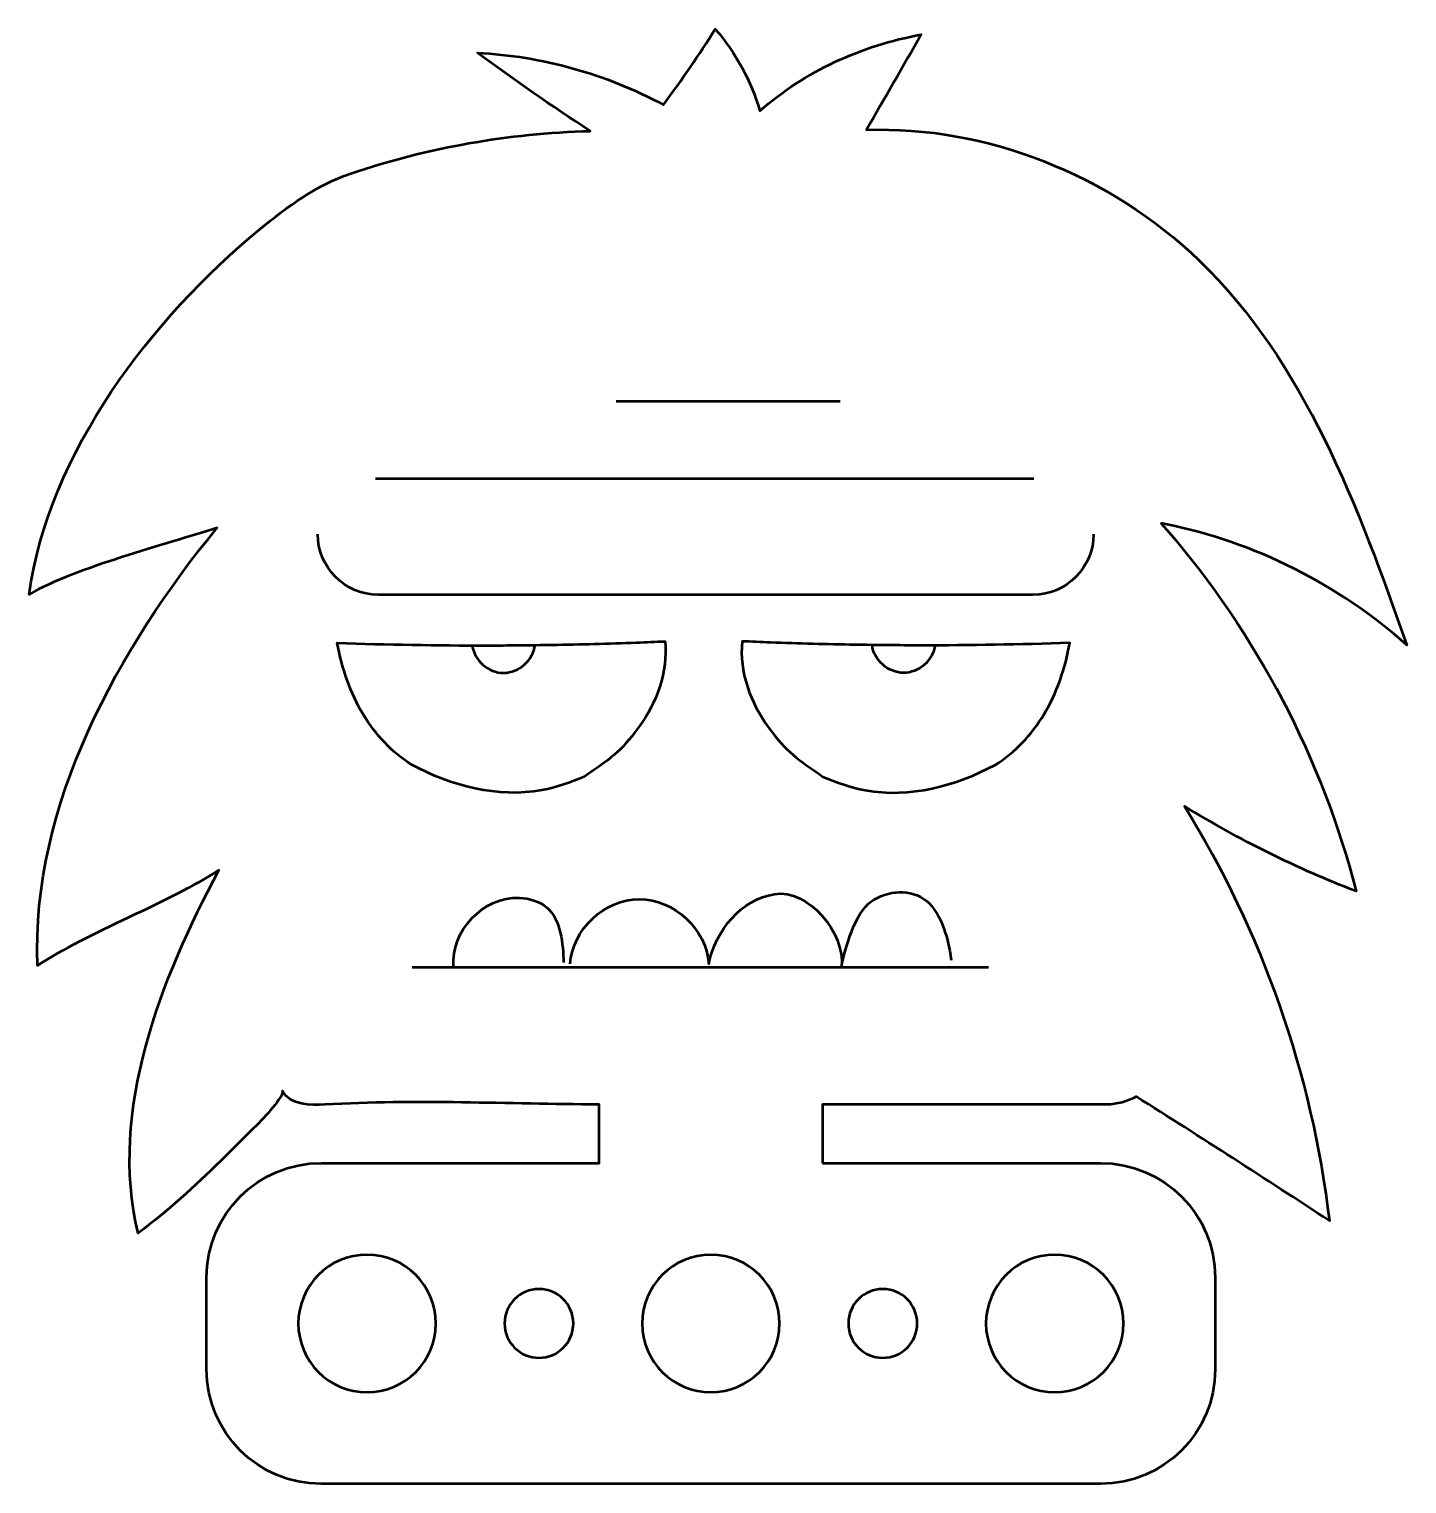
# Model space of a CAD drawing. Header units: centimetres. Extents: x -3.97 to 2.04, y -0.2 to 6.15.
import ezdxf

# ---------------------------------------------------------------- set-up
doc = ezdxf.new("R2010")
doc.units = ezdxf.units.CM
doc.header["$MEASUREMENT"] = 0
doc.layers.add('Layer 1', color=7, linetype='Continuous')

msp = doc.modelspace()

# ---------------------------------------------------------------- linework, layer by layer
at = {"layer": 'Layer 1', "lineweight": 53}
for points, knots in [([(-0.5125, 1.2), (-0.5125, 1.2), (-0.5125, 1.45526), (-0.5125, 1.45526), (-0.5125, 1.45526), (-0.5125, 1.45526), (0.01427, 1.45526), (0.01427, 1.45526), (0.01427, 1.45526), (0.01427, 1.45526), (0.72534, 1.45526), (0.72534, 1.45526), (0.72534, 1.45526), (0.77255, 1.45526), (0.81707, 1.46783), (0.85541, 1.48987), (0.85541, 1.48987), (1.13826, 1.31175), (1.41912, 1.13096), (1.6982, 0.94755), (1.6982, 0.94755), (1.6226, 1.58773), (1.40367, 2.21186), (1.06597, 2.75682), (1.06597, 2.75682), (1.30556, 2.6091), (1.55713, 2.48453), (1.81505, 2.38534), (1.81505, 2.38534), (1.66736, 2.96338), (1.38032, 3.50943), (0.9899, 3.96092), (0.9899, 3.96092), (0.9815, 3.97107), (0.97269, 3.98076), (0.96409, 3.99069), (0.96409, 3.99069), (0.97269, 3.98915), (0.98129, 3.98738), (0.9899, 3.98563), (0.9899, 3.98563), (1.37018, 3.90935), (1.73702, 3.72549), (2.03637, 3.4594), (2.03637, 3.4594), (1.82233, 4.06476), (1.59284, 4.69172), (1.1301, 5.13749), (1.1301, 5.13749), (0.74056, 5.5127), (0.19824, 5.72631), (-0.32137, 5.70735), (-0.32137, 5.70735), (-0.24111, 5.84668), (-0.16129, 5.98534), (-0.08194, 6.12312), (-0.08194, 6.12312), (-0.34451, 6.07683), (-0.58964, 5.96154), (-0.78653, 5.79069), (-0.78653, 5.79069), (-0.82333, 5.91965), (-0.89058, 6.04266), (-0.98116, 6.14717), (-0.98116, 6.14717), (-1.05149, 6.0345), (-1.1269, 5.92429), (-1.20691, 5.81715), (-1.20691, 5.81715), (-1.45779, 5.95182), (-1.73842, 6.03009), (-2.01883, 6.04356), (-2.01883, 6.04356), (-1.85791, 5.9254), (-1.6939, 5.81162), (-1.52699, 5.70251), (-1.52699, 5.70251), (-1.88281, 5.69304), (-2.23597, 5.63065), (-2.57128, 5.51733), (-2.57128, 5.51733), (-2.72626, 5.46243), (-2.84332, 5.37581), (-2.96876, 5.27261), (-2.96876, 5.27261), (-3.43723, 4.8877), (-3.88985, 4.29887), (-3.97428, 3.68097), (-3.97428, 3.68097), (-3.76351, 3.79978), (-3.38278, 3.897), (-3.15394, 3.9715), (-3.15394, 3.9715), (-3.57987, 3.45168), (-3.967, 2.76187), (-3.93745, 2.06216), (-3.93745, 2.06216), (-3.72539, 2.20169), (-3.35611, 2.34015), (-3.14712, 2.47751), (-3.14712, 2.47751), (-3.39754, 2.00528), (-3.62773, 1.43123), (-3.49898, 0.89331), (-3.49898, 0.89331), (-3.37063, 0.98964), (-3.25225, 1.09714), (-3.13814, 1.20976), (-3.13814, 1.20976), (-3.08367, 1.26348), (-3.02975, 1.31776), (-2.97527, 1.37152), (-2.97527, 1.37152), (-2.95934, 1.38726), (-2.85811, 1.49323), (-2.86898, 1.51449), (-2.86898, 1.51449), (-2.83618, 1.45034), (-2.74355, 1.45134), (-2.68417, 1.45488), (-2.68417, 1.45488), (-2.28836, 1.47834), (-1.88435, 1.45659), (-1.4875, 1.45532), (-1.4875, 1.45532), (-1.4875, 1.45532), (-1.4875, 1.2), (-1.4875, 1.2), (-1.4875, 1.2), (-1.4875, 1.2), (-2.7, 1.2), (-2.7, 1.2), (-2.7, 1.2), (-2.97614, 1.2), (-3.2, 0.97614), (-3.2, 0.7), (-3.2, 0.7), (-3.2, 0.7), (-3.2, 0.3), (-3.2, 0.3), (-3.2, 0.3), (-3.2, 0.02386), (-2.97614, -0.2), (-2.7, -0.2), (-2.7, -0.2), (-2.7, -0.2), (0.7, -0.2), (0.7, -0.2), (0.7, -0.2), (0.97614, -0.2), (1.2, 0.02386), (1.2, 0.3), (1.2, 0.3), (1.2, 0.3), (1.2, 0.7), (1.2, 0.7), (1.2, 0.7), (1.2, 0.97614), (0.97614, 1.2), (0.7, 1.2), (0.7, 1.2), (0.7, 1.2), (-0.5125, 1.2), (-0.5125, 1.2)], [0, 0, 0, 0, 0.0238095, 0.0238095, 0.0238095, 0.0238095, 0.047619, 0.047619, 0.047619, 0.047619, 0.0714286, 0.0714286, 0.0714286, 0.0714286, 0.0952381, 0.0952381, 0.0952381, 0.0952381, 0.1190476, 0.1190476, 0.1190476, 0.1190476, 0.1428571, 0.1428571, 0.1428571, 0.1428571, 0.1666667, 0.1666667, 0.1666667, 0.1666667, 0.1904762, 0.1904762, 0.1904762, 0.1904762, 0.2142857, 0.2142857, 0.2142857, 0.2142857, 0.2380952, 0.2380952, 0.2380952, 0.2380952, 0.2619048, 0.2619048, 0.2619048, 0.2619048, 0.2857143, 0.2857143, 0.2857143, 0.2857143, 0.3095238, 0.3095238, 0.3095238, 0.3095238, 0.3333333, 0.3333333, 0.3333333, 0.3333333, 0.3571429, 0.3571429, 0.3571429, 0.3571429, 0.3809524, 0.3809524, 0.3809524, 0.3809524, 0.4047619, 0.4047619, 0.4047619, 0.4047619, 0.4285714, 0.4285714, 0.4285714, 0.4285714, 0.452381, 0.452381, 0.452381, 0.452381, 0.4761905, 0.4761905, 0.4761905, 0.4761905, 0.5, 0.5, 0.5, 0.5, 0.5238095, 0.5238095, 0.5238095, 0.5238095, 0.547619, 0.547619, 0.547619, 0.547619, 0.5714286, 0.5714286, 0.5714286, 0.5714286, 0.5952381, 0.5952381, 0.5952381, 0.5952381, 0.6190476, 0.6190476, 0.6190476, 0.6190476, 0.6428571, 0.6428571, 0.6428571, 0.6428571, 0.6666667, 0.6666667, 0.6666667, 0.6666667, 0.6904762, 0.6904762, 0.6904762, 0.6904762, 0.7142857, 0.7142857, 0.7142857, 0.7142857, 0.7380952, 0.7380952, 0.7380952, 0.7380952, 0.7619048, 0.7619048, 0.7619048, 0.7619048, 0.7857143, 0.7857143, 0.7857143, 0.7857143, 0.8095238, 0.8095238, 0.8095238, 0.8095238, 0.8333333, 0.8333333, 0.8333333, 0.8333333, 0.8571429, 0.8571429, 0.8571429, 0.8571429, 0.8809524, 0.8809524, 0.8809524, 0.8809524, 0.9047619, 0.9047619, 0.9047619, 0.9047619, 0.9285714, 0.9285714, 0.9285714, 0.9285714, 0.952381, 0.952381, 0.952381, 0.952381, 1, 1, 1, 1]), ([(-2.8, 0.5), (-2.8, 0.66568), (-2.66568, 0.8), (-2.5, 0.8), (-2.5, 0.8), (-2.33432, 0.8), (-2.2, 0.66568), (-2.2, 0.5), (-2.2, 0.5), (-2.2, 0.33432), (-2.33432, 0.2), (-2.5, 0.2), (-2.5, 0.2), (-2.66568, 0.2), (-2.8, 0.33432), (-2.8, 0.5)], [0, 0, 0, 0, 0.2, 0.2, 0.2, 0.2, 0.4, 0.4, 0.4, 0.4, 0.6, 0.6, 0.6, 0.6, 1, 1, 1, 1]), ([(-1.3, 0.5), (-1.3, 0.66568), (-1.16568, 0.8), (-1, 0.8), (-1, 0.8), (-0.83432, 0.8), (-0.7, 0.66568), (-0.7, 0.5), (-0.7, 0.5), (-0.7, 0.33432), (-0.83432, 0.2), (-1, 0.2), (-1, 0.2), (-1.16568, 0.2), (-1.3, 0.33432), (-1.3, 0.5)], [0, 0, 0, 0, 0.2, 0.2, 0.2, 0.2, 0.4, 0.4, 0.4, 0.4, 0.6, 0.6, 0.6, 0.6, 1, 1, 1, 1]), ([(0.2, 0.5), (0.2, 0.66568), (0.33432, 0.8), (0.5, 0.8), (0.5, 0.8), (0.66568, 0.8), (0.8, 0.66568), (0.8, 0.5), (0.8, 0.5), (0.8, 0.33432), (0.66568, 0.2), (0.5, 0.2), (0.5, 0.2), (0.33432, 0.2), (0.2, 0.33432), (0.2, 0.5)], [0, 0, 0, 0, 0.2, 0.2, 0.2, 0.2, 0.4, 0.4, 0.4, 0.4, 0.6, 0.6, 0.6, 0.6, 1, 1, 1, 1]), ([(-1.9, 0.5), (-1.9, 0.58284), (-1.83284, 0.65), (-1.75, 0.65), (-1.75, 0.65), (-1.66716, 0.65), (-1.6, 0.58284), (-1.6, 0.5), (-1.6, 0.5), (-1.6, 0.41716), (-1.66716, 0.35), (-1.75, 0.35), (-1.75, 0.35), (-1.83284, 0.35), (-1.9, 0.41716), (-1.9, 0.5)], [0, 0, 0, 0, 0.2, 0.2, 0.2, 0.2, 0.4, 0.4, 0.4, 0.4, 0.6, 0.6, 0.6, 0.6, 1, 1, 1, 1]), ([(-0.4, 0.5), (-0.4, 0.58284), (-0.33284, 0.65), (-0.25, 0.65), (-0.25, 0.65), (-0.16716, 0.65), (-0.1, 0.58284), (-0.1, 0.5), (-0.1, 0.5), (-0.1, 0.41716), (-0.16716, 0.35), (-0.25, 0.35), (-0.25, 0.35), (-0.33284, 0.35), (-0.4, 0.41716), (-0.4, 0.5)], [0, 0, 0, 0, 0.2, 0.2, 0.2, 0.2, 0.4, 0.4, 0.4, 0.4, 0.6, 0.6, 0.6, 0.6, 1, 1, 1, 1])]:
    msp.add_open_spline(points, degree=3, knots=knots, dxfattribs=at)
at = {"layer": 'Layer 1', "color": 5, "lineweight": 53}
for points in [[(-1.41341, 4.52418), (-1.41341, 4.52418), (-0.43606, 4.52418), (-0.43606, 4.52418)], [(-2.46295, 4.18615), (-2.46295, 4.18615), (0.4095, 4.18615), (0.4095, 4.18615)], [(-2.45054, 3.67913), (-2.59603, 3.67913), (-2.71507, 3.79817), (-2.71507, 3.94366)], [(0.66968, 3.94366), (0.66968, 3.79817), (0.55065, 3.67913), (0.40513, 3.67913)], [(0.40513, 3.67913), (0.40513, 3.67913), (-2.45054, 3.67913), (-2.45054, 3.67913)], [(-2.30256, 2.05511), (-2.30256, 2.05511), (0.21099, 2.05511), (0.21099, 2.05511)]]:
    msp.add_open_spline(points, degree=3, dxfattribs=at)
for points, knots in [([(-1.97769, 3.45831), (-2.19507, 3.45806), (-2.41245, 3.4617), (-2.62973, 3.46932), (-2.62973, 3.46932), (-2.61033, 3.3591), (-2.57393, 3.25128), (-2.51582, 3.15569), (-2.51582, 3.15569), (-2.46282, 3.06853), (-2.39133, 2.99184), (-2.30523, 2.93743), (-2.30523, 2.93743), (-2.13233, 2.84501), (-1.93003, 2.7912), (-1.73697, 2.82665), (-1.73697, 2.82665), (-1.67365, 2.83932), (-1.61172, 2.85906), (-1.55279, 2.88552), (-1.55279, 2.88552), (-1.44206, 2.96085), (-1.39457, 2.99207), (-1.31549, 3.1002), (-1.31549, 3.1002), (-1.23638, 3.20842), (-1.18653, 3.34269), (-1.20005, 3.47604), (-1.20005, 3.47604), (-1.24143, 3.47422), (-1.2828, 3.47253), (-1.32419, 3.47097), (-1.32419, 3.47097), (-1.44708, 3.46637), (-1.57004, 3.46301), (-1.69302, 3.46092), (-1.69302, 3.46092), (-1.78791, 3.4593), (-1.88281, 3.45842), (-1.97769, 3.45831)], [0, 0, 0, 0, 0.0909091, 0.0909091, 0.0909091, 0.0909091, 0.1818182, 0.1818182, 0.1818182, 0.1818182, 0.2727273, 0.2727273, 0.2727273, 0.2727273, 0.3636364, 0.3636364, 0.3636364, 0.3636364, 0.4545455, 0.4545455, 0.4545455, 0.4545455, 0.5454545, 0.5454545, 0.5454545, 0.5454545, 0.6363636, 0.6363636, 0.6363636, 0.6363636, 0.7272727, 0.7272727, 0.7272727, 0.7272727, 0.8181818, 0.8181818, 0.8181818, 0.8181818, 1, 1, 1, 1]), ([(-2.0417, 3.46014), (-2.03377, 3.39363), (-1.97116, 3.33814), (-1.90418, 3.3383), (-1.90418, 3.3383), (-1.83718, 3.33844), (-1.77482, 3.39416), (-1.76717, 3.46072)], [0, 0, 0, 0, 0.3333333, 0.3333333, 0.3333333, 0.3333333, 1, 1, 1, 1]), ([(-0.08626, 3.45831), (0.13114, 3.45806), (0.34852, 3.4617), (0.56579, 3.46932), (0.56579, 3.46932), (0.54639, 3.3591), (0.50998, 3.25128), (0.4519, 3.15569), (0.4519, 3.15569), (0.39891, 3.06853), (0.32741, 2.99184), (0.24132, 2.93743), (0.24132, 2.93743), (0.0684, 2.84501), (-0.1339, 2.7912), (-0.32697, 2.82665), (-0.32697, 2.82665), (-0.39027, 2.83932), (-0.45221, 2.85906), (-0.51114, 2.88552), (-0.51114, 2.88552), (-0.62186, 2.96085), (-0.66935, 2.99207), (-0.74844, 3.1002), (-0.74844, 3.1002), (-0.82755, 3.20842), (-0.8774, 3.34269), (-0.86388, 3.47604), (-0.86388, 3.47604), (-0.82249, 3.47422), (-0.78113, 3.47253), (-0.73974, 3.47097), (-0.73974, 3.47097), (-0.61685, 3.46637), (-0.49388, 3.46301), (-0.37092, 3.46092), (-0.37092, 3.46092), (-0.27604, 3.4593), (-0.18114, 3.45842), (-0.08626, 3.45831)], [0, 0, 0, 0, 0.0909091, 0.0909091, 0.0909091, 0.0909091, 0.1818182, 0.1818182, 0.1818182, 0.1818182, 0.2727273, 0.2727273, 0.2727273, 0.2727273, 0.3636364, 0.3636364, 0.3636364, 0.3636364, 0.4545455, 0.4545455, 0.4545455, 0.4545455, 0.5454545, 0.5454545, 0.5454545, 0.5454545, 0.6363636, 0.6363636, 0.6363636, 0.6363636, 0.7272727, 0.7272727, 0.7272727, 0.7272727, 0.8181818, 0.8181818, 0.8181818, 0.8181818, 1, 1, 1, 1]), ([(-0.02223, 3.46014), (-0.03016, 3.39363), (-0.09277, 3.33814), (-0.15977, 3.3383), (-0.15977, 3.3383), (-0.22674, 3.33844), (-0.28911, 3.39416), (-0.29676, 3.46072)], [0, 0, 0, 0, 0.3333333, 0.3333333, 0.3333333, 0.3333333, 1, 1, 1, 1]), ([(-2.12246, 2.0559), (-2.13649, 2.21226), (-1.9921, 2.36364), (-1.83525, 2.35699), (-1.83525, 2.35699), (-1.7925, 2.35519), (-1.74908, 2.34271), (-1.71633, 2.31519), (-1.71633, 2.31519), (-1.65572, 2.26436), (-1.64433, 2.15448), (-1.64265, 2.0754)], [0, 0, 0, 0, 0.25, 0.25, 0.25, 0.25, 0.5, 0.5, 0.5, 0.5, 1, 1, 1, 1]), ([(-1.61374, 2.06892), (-1.60329, 2.22009), (-1.4634, 2.35083), (-1.31184, 2.35102), (-1.31184, 2.35102), (-1.16029, 2.3512), (-1.02007, 2.22087), (-1.00922, 2.0697), (-1.00922, 2.0697), (-0.97864, 2.21478), (-0.86833, 2.35062), (-0.72183, 2.37341), (-0.72183, 2.37341), (-0.57532, 2.39621), (-0.41313, 2.20359), (-0.43068, 2.05635), (-0.43068, 2.05635), (-0.41234, 2.14094), (-0.3717, 2.2905), (-0.30111, 2.3406), (-0.30111, 2.3406), (-0.23052, 2.39065), (-0.12639, 2.39864), (-0.05959, 2.34364), (-0.05959, 2.34364), (-0.02789, 2.31754), (-0.00714, 2.28048), (0.00859, 2.24254), (0.00859, 2.24254), (0.02939, 2.19234), (0.0427, 2.139), (0.04792, 2.0849)], [0, 0, 0, 0, 0.1111111, 0.1111111, 0.1111111, 0.1111111, 0.2222222, 0.2222222, 0.2222222, 0.2222222, 0.3333333, 0.3333333, 0.3333333, 0.3333333, 0.4444444, 0.4444444, 0.4444444, 0.4444444, 0.5555556, 0.5555556, 0.5555556, 0.5555556, 0.6666667, 0.6666667, 0.6666667, 0.6666667, 0.7777778, 0.7777778, 0.7777778, 0.7777778, 1, 1, 1, 1])]:
    msp.add_open_spline(points, degree=3, knots=knots, dxfattribs=at)

doc.saveas('drawing.dxf')
